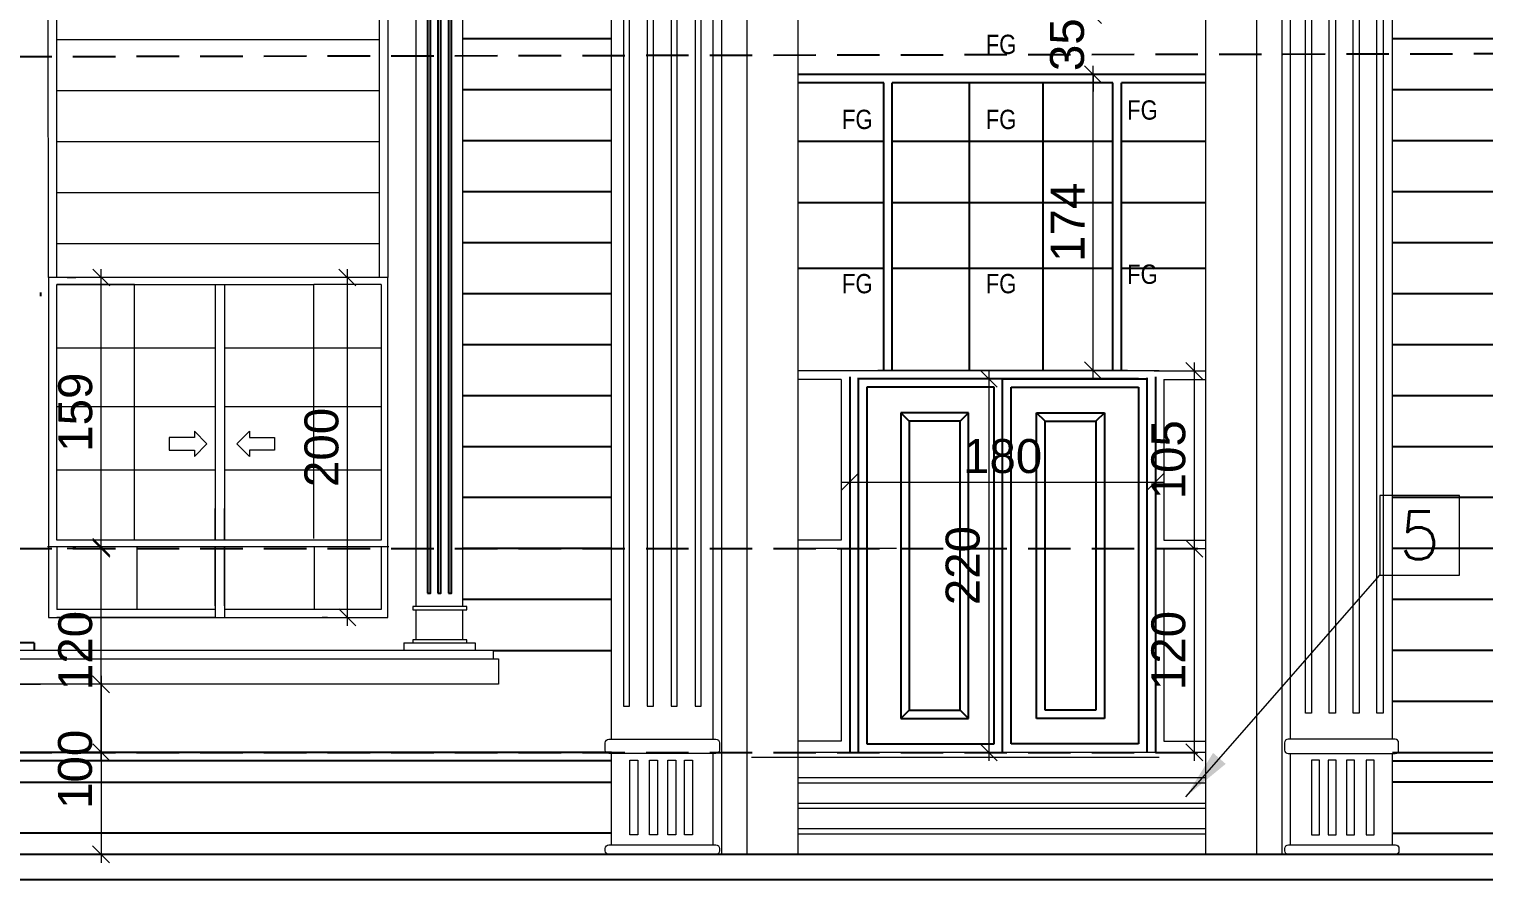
# Model space of a CAD drawing. Header units: millimetres. Extents: x -11627 to -10952, y 10244 to 10588.
# Drawn here: x -11105.2 to -11096.63, y 10409.95 to 10414.95 of the extents above; entities that cross this region are included whole.
import ezdxf
from ezdxf.enums import TextEntityAlignment as Align

# ---------------------------------------------------------------- set-up
doc = ezdxf.new("R2010")
doc.units = ezdxf.units.MM
doc.header["$PDMODE"] = 35
doc.linetypes.add('DOT', pattern=[0.25, 0, -0.25])
doc.linetypes.add('HIDDEN', pattern=[0.375, 0.25, -0.125])
doc.layers.get('0').update_dxf_attribs({"lineweight": 5})
doc.layers.get('DEFPOINTS').update_dxf_attribs({"lineweight": 5})
for name, color, linetype in [('A-ARROW', 1, 'Continuous'), ('A-ELEV MOULDING', 15, 'Continuous'), ('A-ELEV WINDOW', 150, 'Continuous'), ('A-REFLECT UP', 8, 'HIDDEN'), ('A-ROAD', 43, 'Continuous'), ('elev - cornice', 46, 'Continuous'), ('INSERT TEXT', 1, 'Continuous')]:
    doc.layers.add(name, color=color, linetype=linetype)
for name, color, linetype, lineweight in [('A-GEN DIMS INTERNAL', 86, 'Continuous', 5), ('A-TEXT', 3, 'Continuous', 13), ('ELEV-BLUE', 32, 'Continuous', 9), ('Notes', 32, 'Continuous', 5), ('STAIR', 34, 'Continuous', 5)]:
    doc.layers.add(name, color=color, linetype=linetype, lineweight=lineweight)
doc.styles.add('Finish-Square', font='ROMANS.shx', dxfattribs={"height": 0.2})
doc.styles.add('GROUND FLOOR XREF - option 3$0$STYLE1', font='arial.ttf', dxfattribs={"height": 0.2})
doc.styles.add('SIMPLEX', font='romans.shx', dxfattribs={"width": 0.75})
doc.styles.add('TEXTN', font='techl___.ttf', dxfattribs={"height": 0.15})
doc.dimstyles.new('D100', dxfattribs={"dimtxt": 0.2, "dimasz": 0.1, "dimexe": 0.18, "dimexo": 0.0625, "dimgap": 0.1, "dimtad": 1, "dimzin": 0, "dimdsep": 46, "dimtxsty": 'SIMPLEX', "dimblk": 'DOT1', "dimcen": 0.1, "dimse1": 1, "dimse2": 1, "dimclrd": 256, "dimclre": 256, "dimclrt": 256, "dimadec": 0, "dimazin": 0, "dimtfac": 5, "dimtix": 1, "dimtmove": 2, "dimatfit": 3, "dimfxl": 1, "dimtolj": 1, "dimtzin": 0, "dimlwd": -1, "dimlwe": -1, "dimarcsym": 0})
doc.dimstyles.new('DIM 100', dxfattribs={"dimtxt": 0.2, "dimasz": 0.1, "dimexe": 0.15, "dimexo": 0.2, "dimgap": 0.05, "dimtad": 1, "dimdec": 0, "dimlfac": 100, "dimzin": 1, "dimdsep": 46, "dimtxsty": 'GROUND FLOOR XREF - option 3$0$STYLE1', "dimblk": 'OBLIQUE', "dimcen": 0.02, "dimdle": 0.05, "dimclrd": 256, "dimclre": 6, "dimclrt": 3, "dimadec": 1, "dimazin": 0, "dimtfac": 0.9, "dimtdec": 0, "dimtix": 1, "dimtofl": 0, "dimtmove": 2, "dimatfit": 3, "dimldrblk": 'ARCHTICK', "dimfxl": 1, "dimtolj": 1, "dimtzin": 12, "dimlwd": -1, "dimlwe": -1, "dimarcsym": 0})

# ---------------------------------------------------------------- blocks, each defined once
blk = doc.blocks.new('_Oblique')
at = {"color": 0, "linetype": 'ByBlock', "lineweight": -2}
blk.add_line((-0.5, -0.5), (0.5, 0.5), dxfattribs=at)
blk = doc.blocks.new('*D42')
at = {"layer": 'A-GEN DIMS INTERNAL', "color": 6, "linetype": 'DOT', "transparency": 16777216}
for p, q in [((-11098.4824, 10411.8953), (-11098.4856, 10411.8953)), ((-11098.4824, 10410.6953), (-11098.4856, 10410.6953))]:
    blk.add_line(p, q, dxfattribs=at)
at = {"layer": 'A-GEN DIMS INTERNAL', "transparency": 16777216}
blk.add_line((-11098.3356, 10410.6453), (-11098.3356, 10411.9453), dxfattribs=at)
at = {"layer": 'DEFPOINTS', "color": 0, "transparency": 16777216}
for p in [(-11098.3356, 10411.8953), (-11098.2824, 10411.8953, 5.5625), (-11098.2824, 10410.6953, 5.5625)]:
    blk.add_point(p, dxfattribs=at)
at = {"layer": 'A-GEN DIMS INTERNAL', "transparency": 16777216, "xscale": 0.1, "yscale": 0.1, "zscale": 0.1}
for p, rotation in [((-11098.3356, 10411.8953), 90), ((-11098.3356, 10410.6953), 270)]:
    blk.add_blockref('_Oblique', p, dxfattribs=dict(at, rotation=rotation))
at = {"layer": 'A-GEN DIMS INTERNAL', "color": 3, "transparency": 16777216, "insert": (-11098.4877, 10411.2953), "char_height": 0.2, "attachment_point": 5, "rotation": 90, "style": 'GROUND FLOOR XREF - option 3$0$STYLE1'}
blk.add_mtext('\\A1;120', dxfattribs=at)
blk = doc.blocks.new('_ArchTick')
at = {"color": 0, "linetype": 'ByBlock', "const_width": 0.15}
blk.add_lwpolyline([(-0.5, -0.5), (0.5, 0.5)], dxfattribs=at)
blk = doc.blocks.new('*D43')
at = {"layer": 'A-GEN DIMS INTERNAL', "color": 6, "linetype": 'DOT', "transparency": 16777216}
for p, q in [((-11098.5346, 10412.9413), (-11098.4856, 10412.9413)), ((-11098.4824, 10411.8953), (-11098.4856, 10411.8953))]:
    blk.add_line(p, q, dxfattribs=at)
at = {"layer": 'A-GEN DIMS INTERNAL', "transparency": 16777216}
blk.add_line((-11098.3356, 10411.8453), (-11098.3356, 10412.9913), dxfattribs=at)
at = {"layer": 'DEFPOINTS', "color": 0, "transparency": 16777216}
for p in [(-11098.3356, 10412.9413), (-11098.3346, 10412.9413, 5.5625), (-11098.2824, 10411.8953, 5.5625)]:
    blk.add_point(p, dxfattribs=at)
at = {"layer": 'A-GEN DIMS INTERNAL', "transparency": 16777216, "xscale": 0.1, "yscale": 0.1, "zscale": 0.1}
for p, rotation in [((-11098.3356, 10412.9413), 90), ((-11098.3356, 10411.8953), 270)]:
    blk.add_blockref('_Oblique', p, dxfattribs=dict(at, rotation=rotation))
at = {"layer": 'A-GEN DIMS INTERNAL', "color": 3, "transparency": 16777216, "insert": (-11098.4877, 10412.4183), "char_height": 0.2, "attachment_point": 5, "rotation": 90, "style": 'GROUND FLOOR XREF - option 3$0$STYLE1'}
blk.add_mtext('\\A1;105', dxfattribs=at)
blk = doc.blocks.new('*D44')
at = {"layer": 'A-GEN DIMS INTERNAL', "transparency": 16777216}
blk.add_line((-11099.5469, 10412.9453), (-11099.5469, 10410.6453), dxfattribs=at)
at = {"layer": 'A-GEN DIMS INTERNAL', "color": 6, "linetype": 'DOT', "transparency": 16777216}
for p, q in [((-11099.3899, 10412.8953), (-11099.6969, 10412.8953)), ((-11099.3899, 10410.6953), (-11099.6969, 10410.6953))]:
    blk.add_line(p, q, dxfattribs=at)
at = {"layer": 'DEFPOINTS', "color": 0, "transparency": 16777216}
for p in [(-11099.1899, 10412.8953, 5.5625), (-11099.5469, 10410.6953), (-11099.1899, 10410.6953, 5.5625)]:
    blk.add_point(p, dxfattribs=at)
at = {"layer": 'A-GEN DIMS INTERNAL', "transparency": 16777216, "xscale": 0.1, "yscale": 0.1, "zscale": 0.1}
for p, rotation in [((-11099.5469, 10412.8953), 90), ((-11099.5469, 10410.6953), 270)]:
    blk.add_blockref('_Oblique', p, dxfattribs=dict(at, rotation=rotation))
at = {"layer": 'A-GEN DIMS INTERNAL', "color": 3, "transparency": 16777216, "insert": (-11099.699, 10411.7953), "char_height": 0.2, "attachment_point": 5, "rotation": 90, "style": 'GROUND FLOOR XREF - option 3$0$STYLE1'}
blk.add_mtext('\\A1;220', dxfattribs=at)
blk = doc.blocks.new('*D45')
at = {"layer": 'A-GEN DIMS INTERNAL', "color": 6, "linetype": 'DOT', "transparency": 16777216}
for p, q in [((-11100.3649, 10412.7061), (-11100.3649, 10412.1367)), ((-11098.5649, 10412.7061), (-11098.5649, 10412.1367))]:
    blk.add_line(p, q, dxfattribs=at)
at = {"layer": 'A-GEN DIMS INTERNAL', "transparency": 16777216}
blk.add_line((-11100.4149, 10412.2867), (-11098.5149, 10412.2867), dxfattribs=at)
at = {"layer": 'DEFPOINTS', "color": 0, "transparency": 16777216}
for p in [(-11100.3649, 10412.9061, 5.5625), (-11098.5649, 10412.9061, 5.5625), (-11098.5649, 10412.2867)]:
    blk.add_point(p, dxfattribs=at)
at = {"layer": 'A-GEN DIMS INTERNAL', "transparency": 16777216, "xscale": 0.1, "yscale": 0.1, "zscale": 0.1, "rotation": 180}
blk.add_blockref('_Oblique', (-11100.3649, 10412.2867), dxfattribs=at)
at = {"layer": 'A-GEN DIMS INTERNAL', "transparency": 16777216, "xscale": 0.1, "yscale": 0.1, "zscale": 0.1}
blk.add_blockref('_Oblique', (-11098.5649, 10412.2867), dxfattribs=at)
at = {"layer": 'A-GEN DIMS INTERNAL', "color": 3, "transparency": 16777216, "insert": (-11099.4649, 10412.4388), "char_height": 0.2, "attachment_point": 5, "style": 'GROUND FLOOR XREF - option 3$0$STYLE1'}
blk.add_mtext('\\A1;180', dxfattribs=at)
blk = doc.blocks.new('*D63')
at = {"layer": 'A-GEN DIMS INTERNAL', "transparency": 16777216}
blk.add_line((-11098.9321, 10412.8953), (-11098.9321, 10414.7365), dxfattribs=at)
at = {"layer": 'A-GEN DIMS INTERNAL', "color": 6, "linetype": 'DOT', "transparency": 16777216}
for p, q in [((-11099.1321, 10414.6865), (-11099.0821, 10414.6865)), ((-11099.1321, 10412.9453), (-11099.0821, 10412.9453))]:
    blk.add_line(p, q, dxfattribs=at)
at = {"layer": 'DEFPOINTS', "color": 0, "transparency": 16777216}
for p in [(-11098.9321, 10414.6865), (-11098.9321, 10414.6865), (-11098.9321, 10412.9453, -0.0005)]:
    blk.add_point(p, dxfattribs=at)
at = {"layer": 'A-GEN DIMS INTERNAL', "transparency": 16777216, "xscale": 0.1, "yscale": 0.1, "zscale": 0.1}
for p, rotation in [((-11098.9321, 10414.6865), 90), ((-11098.9321, 10412.9453), 270)]:
    blk.add_blockref('_Oblique', p, dxfattribs=dict(at, rotation=rotation))
at = {"layer": 'A-GEN DIMS INTERNAL', "color": 3, "transparency": 16777216, "insert": (-11099.0825, 10413.8159), "char_height": 0.2, "attachment_point": 5, "rotation": 90, "style": 'GROUND FLOOR XREF - option 3$0$STYLE1'}
blk.add_mtext('\\A1;174', dxfattribs=at)
blk = doc.blocks.new('*D64')
at = {"layer": 'A-GEN DIMS INTERNAL', "transparency": 16777216}
for p, q in [((-11098.9321, 10415.0365), (-11098.9321, 10415.1365)), ((-11098.9321, 10414.6865), (-11098.9321, 10414.5865))]:
    blk.add_line(p, q, dxfattribs=at)
at = {"layer": 'A-GEN DIMS INTERNAL', "color": 6, "linetype": 'DOT', "transparency": 16777216}
for p, q in [((-11099.0294, 10415.0365), (-11099.0821, 10415.0365)), ((-11099.1321, 10414.6865), (-11099.0821, 10414.6865))]:
    blk.add_line(p, q, dxfattribs=at)
at = {"layer": 'DEFPOINTS', "color": 0, "transparency": 16777216}
for p in [(-11098.9321, 10415.0365), (-11098.8294, 10415.0365), (-11098.9321, 10414.6865)]:
    blk.add_point(p, dxfattribs=at)
at = {"layer": 'A-GEN DIMS INTERNAL', "transparency": 16777216, "xscale": 0.1, "yscale": 0.1, "zscale": 0.1}
for p, rotation in [((-11098.9321, 10415.0365), 270), ((-11098.9321, 10414.6865), 90)]:
    blk.add_blockref('_Oblique', p, dxfattribs=dict(at, rotation=rotation))
at = {"layer": 'A-GEN DIMS INTERNAL', "color": 3, "transparency": 16777216, "insert": (-11099.0843, 10414.8615), "char_height": 0.2, "attachment_point": 5, "rotation": 90, "style": 'GROUND FLOOR XREF - option 3$0$STYLE1'}
blk.add_mtext('\\A1;35', dxfattribs=at)
blk = doc.blocks.new('*D1256')
at = {"layer": 'A-GEN DIMS INTERNAL', "transparency": 16777216}
blk.add_line((-11215.9649, 10332.428), (-11215.9649, 10331.3262), dxfattribs=at)
at = {"layer": 'A-GEN DIMS INTERNAL', "color": 6, "linetype": 'DOT', "transparency": 16777216}
for p, q in [((-11213.8249, 10332.378), (-11216.1149, 10332.378)), ((-11216.0636, 10331.3762), (-11216.1149, 10331.3762))]:
    blk.add_line(p, q, dxfattribs=at)
at = {"layer": 'DEFPOINTS', "color": 0, "transparency": 16777216}
for p in [(-11213.6249, 10332.378, -0.0711), (-11215.9649, 10331.3762), (-11215.8636, 10331.3762, 5.5625)]:
    blk.add_point(p, dxfattribs=at)
at = {"layer": 'A-GEN DIMS INTERNAL', "transparency": 16777216, "xscale": 0.1, "yscale": 0.1, "zscale": 0.1}
for p, rotation in [((-11215.9649, 10332.378), 90), ((-11215.9649, 10331.3762), 270)]:
    blk.add_blockref('_Oblique', p, dxfattribs=dict(at, rotation=rotation))
at = {"layer": 'A-GEN DIMS INTERNAL', "color": 3, "transparency": 16777216, "insert": (-11216.117, 10331.8771), "char_height": 0.2, "attachment_point": 5, "rotation": 90, "style": 'GROUND FLOOR XREF - option 3$0$STYLE1'}
blk.add_mtext('\\A1;100', dxfattribs=at)
blk = doc.blocks.new('*D1254')
at = {"layer": 'A-GEN DIMS INTERNAL', "transparency": 16777216}
blk.add_line((-11214.5136, 10332.7217), (-11214.5136, 10334.8221), dxfattribs=at)
at = {"layer": 'A-GEN DIMS INTERNAL', "color": 6, "linetype": 'DOT', "transparency": 16777216}
for p, q in [((-11214.6311, 10334.7721), (-11214.6636, 10334.7721)), ((-11214.6311, 10332.7717), (-11214.6636, 10332.7717))]:
    blk.add_line(p, q, dxfattribs=at)
at = {"layer": 'DEFPOINTS', "color": 0, "transparency": 16777216}
for p in [(-11214.5136, 10334.7721), (-11214.4311, 10334.7721, -0.007), (-11214.4311, 10332.7717, -0.007)]:
    blk.add_point(p, dxfattribs=at)
at = {"layer": 'A-GEN DIMS INTERNAL', "transparency": 16777216, "xscale": 0.1, "yscale": 0.1, "zscale": 0.1}
for p, rotation in [((-11214.5136, 10334.7721), 90), ((-11214.5136, 10332.7717), 270)]:
    blk.add_blockref('_Oblique', p, dxfattribs=dict(at, rotation=rotation))
at = {"layer": 'A-GEN DIMS INTERNAL', "color": 3, "transparency": 16777216, "insert": (-11214.6657, 10333.7719), "char_height": 0.2, "attachment_point": 5, "rotation": 90, "style": 'GROUND FLOOR XREF - option 3$0$STYLE1'}
blk.add_mtext('\\A1;200', dxfattribs=at)
blk = doc.blocks.new('*D1255')
at = {"layer": 'A-GEN DIMS INTERNAL', "transparency": 16777216}
blk.add_line((-11215.9636, 10333.1362), (-11215.9636, 10334.8221), dxfattribs=at)
at = {"layer": 'A-GEN DIMS INTERNAL', "color": 6, "linetype": 'DOT', "transparency": 16777216}
for p, q in [((-11216.1636, 10334.7721), (-11216.1136, 10334.7721)), ((-11216.1636, 10333.1862), (-11216.1136, 10333.1862))]:
    blk.add_line(p, q, dxfattribs=at)
at = {"layer": 'DEFPOINTS', "color": 0, "transparency": 16777216}
for p in [(-11215.9636, 10334.7721, -0.007), (-11215.9636, 10334.7721), (-11215.9636, 10333.1862, -0.007)]:
    blk.add_point(p, dxfattribs=at)
at = {"layer": 'A-GEN DIMS INTERNAL', "transparency": 16777216, "xscale": 0.1, "yscale": 0.1, "zscale": 0.1}
for p, rotation in [((-11215.9636, 10334.7721), 90), ((-11215.9636, 10333.1862), 270)]:
    blk.add_blockref('_Oblique', p, dxfattribs=dict(at, rotation=rotation))
at = {"layer": 'A-GEN DIMS INTERNAL', "color": 3, "transparency": 16777216, "insert": (-11216.1157, 10333.9792), "char_height": 0.2, "attachment_point": 5, "rotation": 90, "style": 'GROUND FLOOR XREF - option 3$0$STYLE1'}
blk.add_mtext('\\A1;159', dxfattribs=at)
blk = doc.blocks.new('Finish-Square')
at = {"color": 0}
blk.add_lwpolyline([(-0.15, -0.15), (0.15, -0.15), (0.15, 0.15), (-0.15, 0.15)], close=True, dxfattribs=at)
at = {"color": 0, "style": 'Finish-Square'}
blk.add_attdef('1', text='', height=0.18, dxfattribs=at).set_placement((0, 0), align=Align.MIDDLE_CENTER)
blk = doc.blocks.new('DOT1')
at = {"color": 0}
for p, q in [((0, -2), (0, 2)), ((-2, 0), (2, 0))]:
    blk.add_line(p, q, dxfattribs=at)
blk.add_circle((0, 0), 0.54, dxfattribs=at)
blk = doc.blocks.new('*D496')
at = {"layer": 'A-GEN DIMS INTERNAL', "color": 6, "linetype": 'DOT', "transparency": 16777216}
for p, q in [((-11104.973, 10411.8953), (-11104.923, 10411.8953)), ((-11104.973, 10410.6953), (-11104.923, 10410.6953))]:
    blk.add_line(p, q, dxfattribs=at)
at = {"layer": 'A-GEN DIMS INTERNAL', "transparency": 16777216}
blk.add_line((-11104.773, 10410.6453), (-11104.773, 10411.9453), dxfattribs=at)
at = {"layer": 'DEFPOINTS', "color": 0, "transparency": 16777216}
for p in [(-11104.773, 10411.8953), (-11104.773, 10411.8953), (-11104.773, 10410.6953, -0.0006)]:
    blk.add_point(p, dxfattribs=at)
at = {"layer": 'A-GEN DIMS INTERNAL', "transparency": 16777216, "xscale": 0.1, "yscale": 0.1, "zscale": 0.1}
for p, rotation in [((-11104.773, 10411.8953), 90), ((-11104.773, 10410.6953), 270)]:
    blk.add_blockref('_Oblique', p, dxfattribs=dict(at, rotation=rotation))
at = {"layer": 'A-GEN DIMS INTERNAL', "color": 3, "transparency": 16777216, "insert": (-11104.9251, 10411.2953), "char_height": 0.2, "attachment_point": 5, "rotation": 90, "style": 'GROUND FLOOR XREF - option 3$0$STYLE1'}
blk.add_mtext('\\A1;120', dxfattribs=at)
blk = doc.blocks.new('STONE')
at = {"layer": 'INSERT TEXT', "color": 9}
for p, q in [((-7.5383, 3.9), (-8.4788, 3.9)), ((-7.5383, 3.6), (-8.4788, 3.6)), ((-7.5383, 3.3), (-8.4788, 3.3)), ((-7.5383, 3), (-8.4788, 3)), ((-7.5383, 2.7), (-8.4788, 2.7)), ((-7.5383, 2.4), (-8.4788, 2.4)), ((-7.5383, 2.1), (-8.4788, 2.1)), ((-7.5383, 1.8), (-8.4788, 1.8)), ((-7.5383, 1.5), (-8.4788, 1.5)), ((-7.5383, 1.2), (-8.4788, 1.2)), ((-7.5383, 0.9), (-8.4788, 0.9)), ((-7.5383, 0.6), (-8.4788, 0.6)), ((-7.7167, 0.3), (-8.4788, 0.3)), ((0, 0), (-8.4788, 0))]:
    blk.add_line(p, q, dxfattribs=at)
blk = doc.blocks.new('tgtgtgtggg')
at = {"color": 9}
for p, q in [((-11216.2253, 10336.1721, -0.007), (-11214.3265, 10336.1727, -0.007)), ((-11216.2252, 10335.8721, -0.007), (-11214.3265, 10335.8727, -0.007)), ((-11216.2251, 10335.5721, -0.007), (-11214.3264, 10335.5727, -0.007)), ((-11216.225, 10335.2721, -0.007), (-11214.3263, 10335.2727, -0.007)), ((-11216.2249, 10334.9721, -0.007), (-11214.3262, 10334.9727, -0.007))]:
    blk.add_line(p, q, dxfattribs=at)
at = {"layer": 'A-ARROW', "lineweight": 15, "elevation": -0.0135}
for points in [[(-11215.4155, 10333.7191), (-11215.3413, 10333.7933), (-11215.4155, 10333.8674), (-11215.4155, 10333.8303), (-11215.5638, 10333.8303), (-11215.5638, 10333.7562), (-11215.4155, 10333.7562)], [(-11215.0909, 10333.7191), (-11215.1651, 10333.7933), (-11215.0909, 10333.8674), (-11215.0909, 10333.8303), (-11214.9426, 10333.8303), (-11214.9426, 10333.7562), (-11215.0909, 10333.7562)]]:
    blk.add_lwpolyline(points, close=True, dxfattribs=at)
at = {"layer": 'A-ELEV MOULDING'}
for p, q in [((-11216.3217, 10334.6835, -0.007), (-11216.3217, 10334.6627, -0.007)), ((-11216.3597, 10332.6211, -0.0065), (-11216.3597, 10332.578, -0.0065))]:
    blk.add_line(p, q, dxfattribs=at)
at = {"layer": 'A-ELEV MOULDING', "elevation": -0.0065}
for points in [[(-11214.0427, 10332.9149), (-11214.0246, 10332.9149), (-11214.0246, 10338.2788), (-11214.0427, 10338.2788)], [(-11213.9812, 10332.9149), (-11213.9631, 10332.9149), (-11213.9631, 10338.2788), (-11213.9812, 10338.2788)], [(-11213.9187, 10332.9149), (-11213.9007, 10332.9149), (-11213.9007, 10338.2788), (-11213.9187, 10338.2788)]]:
    blk.add_lwpolyline(points, close=True, dxfattribs=at)
blk.add_lwpolyline([(-11216.3597, 10332.6211), (-11216.7799, 10332.6211)], dxfattribs=at)
at = {"layer": 'A-ELEV WINDOW', "lineweight": 15}
for p, q in [((-11216.2749, 10334.7721, -0.007), (-11216.2755, 10336.8787, 5.5556)), ((-11216.2249, 10334.7721, -0.007), (-11216.2255, 10336.8787, 5.5556)), ((-11214.3268, 10336.8786), (-11214.3261, 10334.7721, -0.007)), ((-11214.2768, 10336.8787), (-11214.2761, 10334.7721, -0.007)), ((-11215.7679, 10334.7305, -0.007), (-11216.2249, 10334.7305, -0.007)), ((-11215.7679, 10333.2262, -0.007), (-11215.7679, 10334.7305, -0.007)), ((-11215.2927, 10334.7305, -0.007), (-11215.2927, 10333.2262, -0.007)), ((-11215.2927, 10334.7305, -0.007), (-11214.711, 10334.7305, -0.007)), ((-11215.2371, 10334.7305, -0.007), (-11215.2371, 10333.2262, -0.007)), ((-11214.3161, 10334.7305, -0.007), (-11214.711, 10334.7305, -0.007)), ((-11214.711, 10333.2362, -0.007), (-11214.711, 10334.7305, -0.007)), ((-11215.2927, 10334.356, -0.007), (-11216.2249, 10334.356, -0.007)), ((-11214.3161, 10334.356, -0.007), (-11215.2371, 10334.356, -0.007)), ((-11215.2927, 10334.0115, -0.007), (-11216.2249, 10334.0115, -0.007)), ((-11214.3161, 10334.0115, -0.007), (-11215.2371, 10334.0115, -0.007)), ((-11215.2927, 10333.6389, -0.007), (-11216.2249, 10333.6389, -0.007)), ((-11214.3161, 10333.6389, -0.007), (-11215.2371, 10333.6389, -0.007)), ((-11214.2705, 10333.1862, -0.007), (-11216.2805, 10333.1862, -0.007)), ((-11215.7516, 10332.8173, -0.007), (-11215.7516, 10333.1862, -0.007)), ((-11215.2927, 10333.1862, -0.007), (-11215.2927, 10332.7717, -0.007)), ((-11215.2371, 10333.1862, -0.007), (-11215.2371, 10332.7717, -0.007)), ((-11214.7084, 10332.8173, -0.007), (-11214.7084, 10333.1862, -0.007)), ((-11215.2927, 10332.8173, -0.007), (-11216.2249, 10332.8173, -0.007)), ((-11215.2927, 10332.8173, -0.007), (-11216.2249, 10332.8173, -0.007)), ((-11214.3161, 10332.8173, -0.007), (-11215.2371, 10332.8173, -0.007)), ((-11215.2927, 10332.7717, -0.007), (-11216.2249, 10332.7717, -0.007))]:
    blk.add_line(p, q, dxfattribs=at)
at = {"layer": 'A-ELEV WINDOW', "lineweight": 15, "elevation": -0.007}
blk.add_lwpolyline([(-11216.2749, 10334.7721), (-11216.2749, 10332.7717), (-11214.2761, 10332.7717), (-11214.2761, 10334.7721)], close=True, dxfattribs=at)
for points in [[(-11214.3161, 10334.7305), (-11214.3161, 10333.2262), (-11216.2249, 10333.2262), (-11216.2249, 10334.7305), (-11215.2927, 10334.7305)], [(-11215.2927, 10333.2262), (-11215.2927, 10333.4117)], [(-11215.2371, 10333.2262), (-11215.2371, 10333.4123)], [(-11216.2249, 10333.1862), (-11216.2249, 10332.8173)], [(-11215.2927, 10332.8385), (-11215.2927, 10333.1862)], [(-11215.2371, 10332.8388), (-11215.2371, 10333.1862)], [(-11214.3161, 10333.1862), (-11214.3161, 10332.8173)]]:
    blk.add_lwpolyline(points, dxfattribs=at)
at = {"layer": 'ELEV-BLUE'}
for p, q in [((-11216.8873, 10332.578, -0.0065), (-11213.6549, 10332.578, -0.0065)), ((-11214.1826, 10332.6211, -0.0065), (-11214.1826, 10332.578, -0.0065)), ((-11213.7624, 10332.6211, -0.0065), (-11213.7624, 10332.578, -0.0065)), ((-11213.6549, 10332.578, -0.4219), (-11213.6549, 10332.528, -0.3188)), ((-11216.9173, 10332.528, -0.0065), (-11213.6249, 10332.528, -0.0065)), ((-11213.6249, 10332.528, -0.3188), (-11213.6249, 10332.378, -0.0781)), ((-11216.9173, 10332.378, 0.409), (-11216.3223, 10332.378, 0.409)), ((-11213.6249, 10332.378, -0.0781), (-11216.9173, 10332.378, -0.0065))]:
    blk.add_line(p, q, dxfattribs=at)
for points, elevation in [([(-11214.1115, 10338.3859), (-11214.1115, 10332.8351)], 5.5556), ([(-11213.8334, 10332.8351), (-11213.8334, 10338.3859)], 5.5556), ([(-11214.1115, 10332.8163), (-11214.1115, 10332.6399)], 5.5556), ([(-11213.8334, 10332.6399), (-11213.8334, 10332.8163)], 5.5556), ([(-11214.1826, 10332.6211), (-11213.7624, 10332.6211)], -0.0065), ([(-11214.1115, 10332.6211), (-11213.8334, 10332.6211)], 5.5556)]:
    blk.add_lwpolyline(points, dxfattribs=dict(at, elevation=elevation))
blk.add_lwpolyline([(-11213.8113, 10332.8351), (-11214.1281, 10332.8351), (-11214.1281, 10332.8163), (-11213.8113, 10332.8163)], close=True, dxfattribs=at)
at = {"layer": 'ELEV-BLUE', "elevation": -0.0065}
blk.add_lwpolyline([(-11213.8113, 10332.6399), (-11214.1281, 10332.6399), (-11214.1281, 10332.6211), (-11213.8113, 10332.6211)], close=True, dxfattribs=at)
at = {"layer": 'A-GEN DIMS INTERNAL'}
for base, p1, p2, picture, middle in [((-11215.9636, 10334.7721), (-11215.9636, 10333.1862, -0.007), (-11215.9636, 10334.7721, -0.007), '*D1255', (-11216.1157, 10333.9792)), ((-11214.5136, 10334.7721), (-11214.4311, 10332.7717, -0.007), (-11214.4311, 10334.7721, -0.007), '*D1254', (-11214.6657, 10333.7719)), ((-11215.9649, 10331.3762, -0.007), (-11213.6249, 10332.378, -0.0781), (-11215.8636, 10331.3762, 5.5555), '*D1256', (-11216.117, 10331.8771, -0.007))]:
    dim = blk.add_linear_dim(base=base, p1=p1, p2=p2, angle=90, dimstyle='DIM 100', dxfattribs=at)
    dim.commit()
    dim.dimension.update_dxf_attribs({"geometry": picture, "text_midpoint": middle})

msp = doc.modelspace()

# ---------------------------------------------------------------- linework, layer by layer
msp.add_line((-11098.6649, 10412.8953), (-11098.6649, 10412.8953))
for points in [[(-11101.6976, 10410.9673), (-11101.6615, 10410.9673), (-11101.6615, 10416.7644), (-11101.6976, 10416.7644)], [(-11101.6596, 10410.6504), (-11101.6127, 10410.6504), (-11101.6127, 10410.2109), (-11101.6596, 10410.2109)], [(-11101.5442, 10410.6504), (-11101.4973, 10410.6504), (-11101.4973, 10410.2109), (-11101.5442, 10410.2109)], [(-11101.4366, 10410.6504), (-11101.3898, 10410.6504), (-11101.3898, 10410.2109), (-11101.4366, 10410.2109)], [(-11101.3384, 10410.6504), (-11101.2915, 10410.6504), (-11101.2915, 10410.2109), (-11101.3384, 10410.2109)], [(-11097.599, 10410.6504), (-11097.6459, 10410.6504), (-11097.6459, 10410.2109), (-11097.599, 10410.2109)], [(-11097.5007, 10410.6504), (-11097.5476, 10410.6504), (-11097.5476, 10410.2109), (-11097.5007, 10410.2109)], [(-11097.3932, 10410.6504), (-11097.44, 10410.6504), (-11097.44, 10410.2109), (-11097.3932, 10410.2109)], [(-11097.2777, 10410.6504), (-11097.3246, 10410.6504), (-11097.3246, 10410.2109), (-11097.2777, 10410.2109)]]:
    msp.add_lwpolyline(points, close=True)
for points in [[(-11101.5211, 10414.693), (-11101.5211, 10416.7644), (-11101.5572, 10416.7644), (-11101.5572, 10414.7837)], [(-11101.3807, 10410.9673), (-11101.3807, 10416.7644), (-11101.4168, 10416.7644), (-11101.4168, 10410.9673)], [(-11101.2403, 10414.7998), (-11101.2403, 10416.7644), (-11101.2764, 10416.7644), (-11101.2764, 10410.9673)], [(-11097.6457, 10416.7763), (-11097.6457, 10410.9262), (-11097.6817, 10410.9262), (-11097.6817, 10416.7763), (-11097.6457, 10416.7763), (-11097.6457, 10415.1789)], [(-11097.5053, 10416.7763), (-11097.5053, 10410.9262), (-11097.5413, 10410.9262), (-11097.5413, 10416.7763)], [(-11097.3649, 10416.7763), (-11097.3649, 10410.9262), (-11097.4009, 10410.9262), (-11097.4009, 10416.7763)], [(-11097.2605, 10415.1604), (-11097.2605, 10416.7763), (-11097.2244, 10416.7763), (-11097.2244, 10410.9262), (-11097.2605, 10410.9262), (-11097.2605, 10416.7763)], [(-11101.2764, 10414.7634), (-11101.2764, 10410.9673), (-11101.2403, 10410.9673), (-11101.2403, 10414.9077)], [(-11101.5572, 10414.7837), (-11101.5572, 10410.9673), (-11101.5211, 10410.9673), (-11101.5211, 10414.693)], [(-11101.4168, 10414.4677), (-11101.4168, 10410.9673), (-11101.3807, 10410.9673), (-11101.3807, 10414.4897)]]:
    msp.add_lwpolyline(points)
for points in [[(-11101.7837, 10410.7735), (-11101.1536, 10410.7735, -0.414214), (-11101.1327, 10410.7526), (-11101.1327, 10410.7099, -0.414214), (-11101.1536, 10410.6889), (-11101.7837, 10410.6889, -0.414214), (-11101.8047, 10410.7099), (-11101.8047, 10410.7526, -0.414214)], [(-11097.1536, 10410.7735), (-11097.7837, 10410.7735, 0.414214), (-11097.8047, 10410.7526), (-11097.8047, 10410.7099, 0.414214), (-11097.7837, 10410.6889), (-11097.1536, 10410.6889, 0.414214), (-11097.1327, 10410.7099), (-11097.1327, 10410.7526, 0.414214)], [(-11101.7837, 10410.151), (-11101.1536, 10410.151, -0.414214), (-11101.1327, 10410.1301), (-11101.1327, 10410.1163, -0.414214), (-11101.1536, 10410.0953), (-11101.7837, 10410.0953, -0.414214), (-11101.8047, 10410.1163), (-11101.8047, 10410.1301, -0.414214)], [(-11097.7816, 10410.151), (-11097.1515, 10410.151, -0.414214), (-11097.1306, 10410.1301), (-11097.1306, 10410.1163, -0.414214), (-11097.1515, 10410.0953), (-11097.7816, 10410.0953, -0.414214), (-11097.8026, 10410.1163), (-11097.8026, 10410.1301, -0.414214)]]:
    msp.add_lwpolyline(points, format="xyb", close=True)
at = {"layer": 'A-ELEV MOULDING'}
for p, q in [((-11100.3649, 10412.9061), (-11100.3649, 10410.6953)), ((-11100.3149, 10412.9008), (-11100.3149, 10410.6953)), ((-11098.6149, 10412.9008), (-11098.6149, 10410.6953)), ((-11098.5649, 10412.9061), (-11098.5649, 10410.6953)), ((-11077.7046, 10410.0953, 0.0065), (-11123.3046, 10410.0953, 0.0065))]:
    msp.add_line(p, q, dxfattribs=at)
at = {"layer": 'A-ELEV WINDOW'}
for p, q in [((-11098.2687, 10414.6865), (-11100.6687, 10414.6865)), ((-11100.1648, 10414.6365), (-11100.6687, 10414.6365)), ((-11100.1648, 10412.9453), (-11100.1648, 10414.6365)), ((-11100.1148, 10412.9453), (-11100.1148, 10414.6365)), ((-11098.8149, 10414.6365), (-11100.1148, 10414.6365)), ((-11099.6616, 10414.6365), (-11099.6616, 10412.9453)), ((-11099.2284, 10414.6365), (-11099.2284, 10412.9453)), ((-11098.8149, 10412.9453), (-11098.8149, 10414.6365)), ((-11098.7649, 10412.9453), (-11098.7649, 10414.6365)), ((-11098.2687, 10414.6365), (-11098.7649, 10414.6365)), ((-11100.1648, 10414.2927), (-11100.6687, 10414.2927)), ((-11098.8149, 10414.2927), (-11100.1148, 10414.2927)), ((-11098.2687, 10414.2927), (-11098.7649, 10414.2927)), ((-11100.1648, 10413.931), (-11100.6687, 10413.931)), ((-11098.8149, 10413.931), (-11100.1148, 10413.931)), ((-11098.2687, 10413.931), (-11098.7649, 10413.931)), ((-11100.1648, 10413.5444), (-11100.6687, 10413.5444)), ((-11098.8149, 10413.5444), (-11100.1148, 10413.5444)), ((-11098.2687, 10413.5444), (-11098.7649, 10413.5444)), ((-11098.6649, 10412.8953), (-11100.3149, 10412.8953)), ((-11099.5149, 10412.8453), (-11100.2649, 10412.8453)), ((-11100.2649, 10412.8453), (-11100.2649, 10410.7453)), ((-11099.5149, 10410.7453), (-11099.5149, 10412.8453)), ((-11099.4649, 10412.8953), (-11098.6149, 10412.8953)), ((-11099.4649, 10410.6953), (-11099.4649, 10412.8953)), ((-11099.4149, 10412.8453), (-11098.6649, 10412.8453)), ((-11099.4149, 10410.7453), (-11099.4149, 10412.8453)), ((-11098.6649, 10412.8453), (-11098.6649, 10410.7453)), ((-11100.0149, 10412.6453), (-11100.0649, 10412.6953)), ((-11099.6649, 10412.6953), (-11100.0649, 10412.6953)), ((-11100.0649, 10412.6953), (-11100.0649, 10410.8953)), ((-11099.7149, 10412.6453), (-11099.6649, 10412.6953)), ((-11099.6649, 10410.8953), (-11099.6649, 10412.6953)), ((-11099.2149, 10412.6453), (-11099.2649, 10412.6953)), ((-11099.2649, 10412.6953), (-11098.8649, 10412.6953)), ((-11099.2649, 10410.8953), (-11099.2649, 10412.6953)), ((-11098.8649, 10412.6953), (-11098.9149, 10412.6453)), ((-11098.8649, 10412.6953), (-11098.8649, 10410.8953)), ((-11099.7149, 10412.6453), (-11100.0149, 10412.6453)), ((-11100.0149, 10412.6453), (-11100.0149, 10410.9453)), ((-11099.7149, 10410.9453), (-11099.7149, 10412.6453)), ((-11099.2149, 10412.6453), (-11098.9149, 10412.6453)), ((-11099.2149, 10410.9453), (-11099.2149, 10412.6453)), ((-11098.9149, 10412.6453), (-11098.9149, 10410.9453)), ((-11100.0149, 10410.9453), (-11100.0649, 10410.8953)), ((-11100.0649, 10410.8953), (-11099.6649, 10410.8953)), ((-11100.0149, 10410.9453), (-11099.7149, 10410.9453)), ((-11099.7149, 10410.9453), (-11099.6649, 10410.8953)), ((-11098.8649, 10410.8953), (-11099.2649, 10410.8953)), ((-11098.9149, 10410.9453), (-11099.2149, 10410.9453)), ((-11100.2649, 10410.7453), (-11099.5149, 10410.7453)), ((-11098.6649, 10410.7453), (-11099.4149, 10410.7453))]:
    msp.add_line(p, q, dxfattribs=at)
at = {"layer": 'A-ELEV WINDOW', "lineweight": 15}
for p, q in [((-11098.5437, 10412.9413), (-11100.6687, 10412.9413)), ((-11100.1997, 10412.9453, -0.0005), (-11098.73, 10412.9453, -0.0005)), ((-11098.573, 10412.9413), (-11098.2687, 10412.9413)), ((-11100.4149, 10412.8913), (-11100.6687, 10412.8913)), ((-11100.4149, 10412.8913), (-11100.4149, 10411.9453)), ((-11098.5149, 10412.8913), (-11098.5149, 10411.9453)), ((-11098.5149, 10412.8913), (-11098.2687, 10412.8913)), ((-11100.0899, 10411.8953, 0.0065), (-11100.8095, 10411.8953, 0.0065)), ((-11100.4149, 10411.9453), (-11100.6687, 10411.9453)), ((-11100.4149, 10411.8953), (-11100.4149, 10410.7613)), ((-11098.5649, 10411.8953), (-11098.2687, 10411.8953)), ((-11098.5149, 10411.9453), (-11098.2687, 10411.9453)), ((-11098.5149, 10411.8953), (-11098.5149, 10410.7613)), ((-11100.4149, 10410.7613), (-11100.6687, 10410.7613)), ((-11098.5149, 10410.7613), (-11098.2687, 10410.7613))]:
    msp.add_line(p, q, dxfattribs=at)
at = {"layer": 'A-REFLECT UP'}
for p, q in [((-11113.1899, 10414.7759), (-11088.1899, 10414.8259)), ((-11113.1899, 10411.8953), (-11098.2687, 10411.8953)), ((-11113.1899, 10410.6953), (-11098.2687, 10410.6953))]:
    msp.add_line(p, q, dxfattribs=at)
at = {"layer": 'A-ROAD'}
msp.add_line((-11077.7046, 10409.9453, 0.0065), (-11123.3046, 10409.9453, 0.0065), dxfattribs=at)
at = {"layer": 'elev - cornice', "ltscale": 2}
for p, q in [((-11101.7687, 10410.6953, 0.0064), (-11110.3725, 10410.6953, 0.0064)), ((-11097.1687, 10410.6953, 0.0064), (-11088.5649, 10410.6953, 0.0064)), ((-11101.7687, 10410.6453, 0.0065), (-11110.3725, 10410.6453, 0.0065)), ((-11097.1687, 10410.6453, 0.0065), (-11088.5649, 10410.6453, 0.0065)), ((-11110.2725, 10410.5203, 0.0065), (-11101.7687, 10410.5203, 0.0065)), ((-11088.6649, 10410.5203, 0.0065), (-11097.1687, 10410.5203, 0.0065)), ((-11101.7687, 10410.2208), (-11110.2475, 10410.2208)), ((-11097.1687, 10410.2208), (-11088.6899, 10410.2208))]:
    msp.add_line(p, q, dxfattribs=at)
at = {"layer": 'ELEV-BLUE'}
for p, q in [((-11100.9687, 10410.0953), (-11100.9687, 10418.7064)), ((-11097.9674, 10410.0953), (-11097.9674, 10418.7064)), ((-11100.6687, 10410.0953), (-11100.6687, 10418.4564)), ((-11098.2687, 10410.0953), (-11098.2687, 10418.4564)), ((-11101.1187, 10410.0953), (-11101.1187, 10417.509)), ((-11097.8187, 10410.0953), (-11097.8187, 10417.509)), ((-11101.7687, 10410.7735), (-11101.7687, 10416.8809)), ((-11101.1687, 10410.7735), (-11101.1687, 10416.8809)), ((-11097.7687, 10410.7735), (-11097.7687, 10416.8809)), ((-11097.1687, 10410.7735), (-11097.1687, 10416.8809)), ((-11101.7687, 10410.3442), (-11101.7687, 10410.6889)), ((-11101.7687, 10410.151), (-11101.7687, 10410.6889)), ((-11101.1687, 10410.3442), (-11101.1687, 10410.6889)), ((-11101.1687, 10410.151), (-11101.1687, 10410.6889)), ((-11097.7687, 10410.151), (-11097.7687, 10410.6889)), ((-11097.1687, 10410.151), (-11097.1687, 10410.6889))]:
    msp.add_line(p, q, dxfattribs=at)
at = {"layer": 'INSERT TEXT', "color": 9}
for p, q in [((-11101.7687, 10414.8953, 5.5684), (-11102.6428, 10414.8953, 5.5684)), ((-11101.7687, 10414.5953, 5.5684), (-11102.6428, 10414.5953, 5.5684)), ((-11101.7687, 10414.2953, 5.5684), (-11102.6428, 10414.2953, 5.5684)), ((-11101.7687, 10413.9953, 5.5684), (-11102.6428, 10413.9953, 5.5684)), ((-11101.7687, 10413.6953, 5.5684), (-11102.6428, 10413.6953, 5.5684)), ((-11101.7687, 10413.3953, 5.5684), (-11102.6428, 10413.3953, 5.5684)), ((-11101.7687, 10413.0953, 5.5684), (-11102.6428, 10413.0953, 5.5684)), ((-11101.7687, 10412.7953, 5.5684), (-11102.6428, 10412.7953, 5.5684)), ((-11101.7687, 10412.4953, 5.5684), (-11102.6428, 10412.4953, 5.5684)), ((-11101.7687, 10412.1953, 5.5684), (-11102.6428, 10412.1953, 5.5684)), ((-11101.7687, 10411.8953, 5.5684), (-11102.6428, 10411.8953, 5.5684)), ((-11101.7687, 10411.5953, 5.5684), (-11102.6428, 10411.5953, 5.5684)), ((-11102.4643, 10411.2953, 5.5692), (-11101.7687, 10411.2953, 5.5681))]:
    msp.add_line(p, q, dxfattribs=at)
at = {"layer": 'STAIR'}
for p, q in [((-11098.2687, 10410.6953, 0.0065), (-11100.8095, 10410.6953, 0.0065)), ((-11098.5437, 10410.6653), (-11100.9437, 10410.6653)), ((-11098.2687, 10410.5453, 0.0065), (-11100.6687, 10410.5453, 0.0065)), ((-11098.2687, 10410.5153, 0.0065), (-11100.6687, 10410.5153, 0.0065)), ((-11098.2687, 10410.3953, 0.0065), (-11100.6687, 10410.3953, 0.0065)), ((-11098.2687, 10410.3653, 0.0065), (-11100.6687, 10410.3653, 0.0065)), ((-11098.2687, 10410.2453, 0.0065), (-11100.6687, 10410.2453, 0.0065)), ((-11098.2687, 10410.2153, 0.0065), (-11100.6687, 10410.2153, 0.0065))]:
    msp.add_line(p, q, dxfattribs=at)

# ---------------------------------------------------------------- block references
at = {"layer": 'A-GEN DIMS INTERNAL'}
msp.add_blockref('tgtgtgtggg', (111.1906, 78.7191, 0.0065), dxfattribs=at)
at = {"layer": 'INSERT TEXT', "color": 242, "true_color": 0xcd2027}
msp.add_blockref('STONE', (-11088.6899, 10410.9953, 0.0064), dxfattribs=at)
at = {"layer": 'Notes', "xscale": 1.559999999999999, "yscale": 1.559999999999999, "zscale": 1.559999999999999}
msp.add_blockref('Finish-Square', (-11097.0091, 10411.973, 0.001), dxfattribs=at).add_auto_attribs({'1': '5'})

# ---------------------------------------------------------------- texts
at = {"layer": 'A-TEXT', "style": 'TEXTN'}
for p in [(-11099.5643, 10414.8066), (-11100.4111, 10414.3651), (-11099.5643, 10414.3651), (-11098.7316, 10414.4205), (-11098.7316, 10413.4538), (-11100.4111, 10413.3984), (-11099.5643, 10413.3984)]:
    msp.add_text('FG', height=0.11352, dxfattribs=at).set_placement(p)

# ---------------------------------------------------------------- dimensions: what is measured, and where the dimension line sits
at = {"layer": 'A-GEN DIMS INTERNAL'}
for base, p1, p2, picture, middle in [((-11098.9321, 10415.0365), (-11098.9321, 10414.6865), (-11098.8294, 10415.0365), '*D64', (-11099.0843, 10414.8615)), ((-11098.9321, 10414.6865), (-11098.9321, 10412.9453, -0.0005), (-11098.9321, 10414.6865), '*D63', (-11099.0825, 10413.8159)), ((-11099.5469, 10410.6953, -5.556), (-11099.1899, 10412.8953, 0.0065), (-11099.1899, 10410.6953, 0.0065), '*D44', (-11099.699, 10411.7953, -5.556)), ((-11098.3356, 10412.9413, -5.5625), (-11098.2824, 10411.8953), (-11098.3346, 10412.9413), '*D43', (-11098.4877, 10412.4183, -5.5625)), ((-11104.773, 10411.8953), (-11104.773, 10410.6953, -0.0006), (-11104.773, 10411.8953), '*D496', (-11104.9251, 10411.2953)), ((-11098.3356, 10411.8953, -5.5625), (-11098.2824, 10410.6953), (-11098.2824, 10411.8953), '*D42', (-11098.4877, 10411.2953, -5.5625))]:
    dim = msp.add_linear_dim(base=base, p1=p1, p2=p2, angle=90, dimstyle='DIM 100', dxfattribs=at)
    dim.commit()
    dim.dimension.update_dxf_attribs({"geometry": picture, "text_midpoint": middle})
dim = msp.add_linear_dim(base=(-11098.5649, 10412.2867, -5.5625), p1=(-11100.3649, 10412.9061), p2=(-11098.5649, 10412.9061), dimstyle='DIM 100', dxfattribs=at)
dim.commit()
dim.dimension.update_dxf_attribs({"geometry": '*D45', "text_midpoint": (-11099.4649, 10412.4388, -5.5625)})

# ---------------------------------------------------------------- leaders
at = {"layer": 'Notes'}
msp.add_leader([(-11098.3859, 10410.4349, 0.001), (-11097.2431, 10411.739, 0.001)], dimstyle='D100', override={"dimasz": 0.3, "dimfxl": 0, "dimfxlon": 1, "dimarcsym": 1}, dxfattribs=at)

doc.saveas('drawing.dxf')
